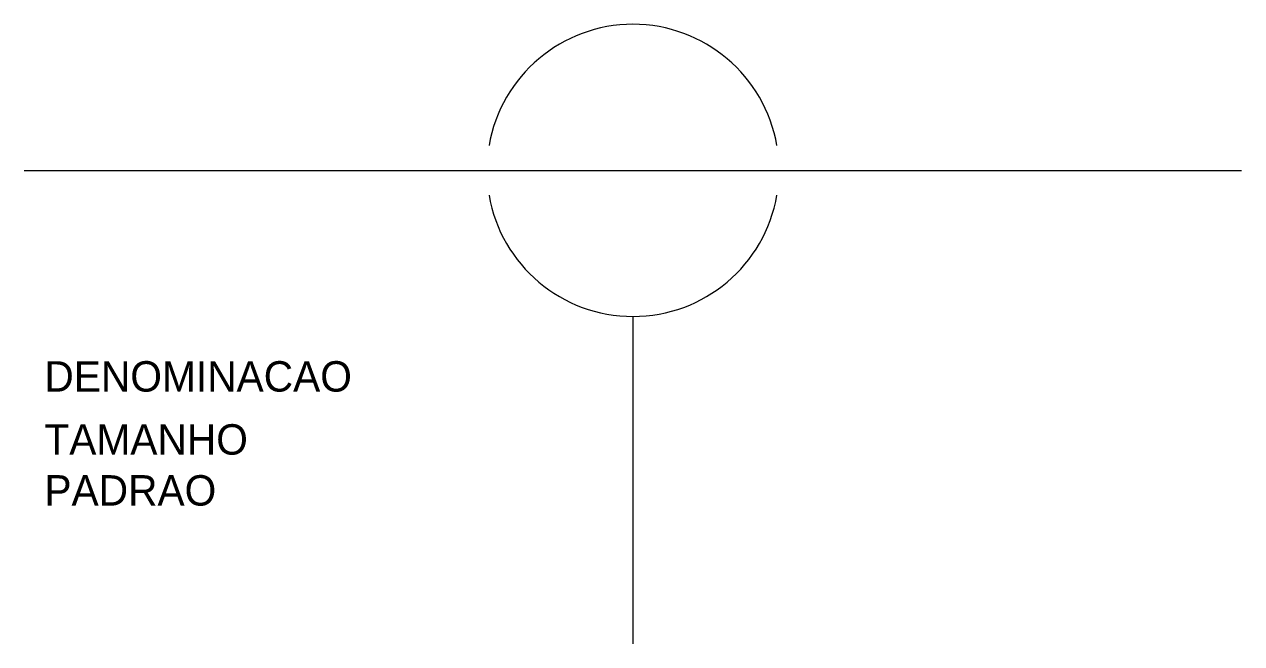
# Model space of a CAD drawing. Extents: x 101 to 301, y 125 to 227.
import ezdxf

# ---------------------------------------------------------------- set-up
doc = ezdxf.new("R2010")
doc.units = 0
doc.layers.add('TUPY', color=3, linetype='CONTINUOUS')

msp = doc.modelspace()

# ---------------------------------------------------------------- linework, layer by layer
at = {"layer": 'TUPY', "color": 0}
for p, q in [((100.76, 202.91), (300.76, 202.91)), ((200.76, 178.91), (200.76, 125.14))]:
    msp.add_line(p, q, dxfattribs=at)
for start, end in [(9.7449, 170.2551), (189.7449, 350.2551)]:
    msp.add_arc((200.76, 202.91), 24, start, end, dxfattribs=at)

# ---------------------------------------------------------------- texts
at = {"layer": 'TUPY', "color": 0, "flags": 1}
for tag, p, s in [('DENOMINACAO', (104.06, 166.56), 'DERIVACAO HORIZONTAL PARA BAIXO'), ('TAMANHO', (104.06, 156.2), ''), ('PADRAO', (104.06, 147.83), '')]:
    msp.add_attdef(tag, p, s, height=5, dxfattribs=at)

doc.saveas('drawing.dxf')
